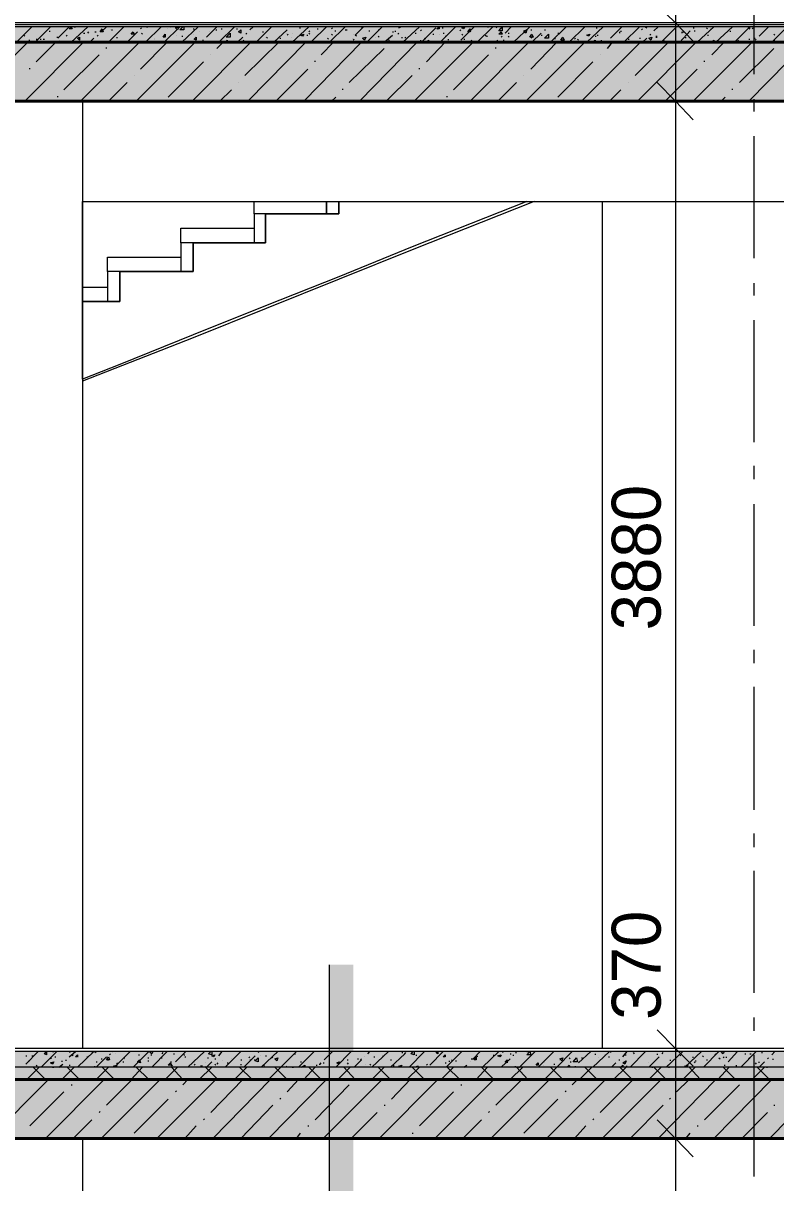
# Model space of a CAD drawing. Header units: millimetres. Extents: x -135211 to 49383, y -8033 to 228499.
# Drawn here: x -83141 to -80057, y 48103 to 52855 of the extents above; entities that cross this region are included whole.
import ezdxf

# ---------------------------------------------------------------- set-up
doc = ezdxf.new("R2010")
doc.units = ezdxf.units.MM
doc.layers.add('PDF _Геометрия', color=7, linetype='Continuous', true_color=0x1d1d1d)
doc.layers.add('PDF _Сплошная заливка', color=7, linetype='Continuous', true_color=0xffffff)
doc.layers.add('PDF _Текст', color=7, linetype='Continuous')

msp = doc.modelspace()

# ---------------------------------------------------------------- hatches: boundary and pattern name
at = {"layer": 'PDF _Сплошная заливка', "transparency": 33554559}
h = msp.add_hatch(color=256, dxfattribs=at)
h.paths.add_polyline_path([(-77398.8, 52535.5), (-77398.8, 52776.4), (-103546, 52776.4), (-103546, 52535.5)])
h.paths.add_polyline_path([(146.8, 52535.5), (146.8, 52776.4), (-22999.7, 52776.4), (-22999.7, 52535.5)])
h.paths.add_polyline_path([(-23351, 52535.5), (-23351, 52776.4), (-26352.2, 52776.4), (-26352.2, 52535.5)])
h.paths.add_polyline_path([(-26398.8, 52535.5), (-26398.8, 52776.4), (-44097.3, 52776.4), (-44097.3, 52535.5)])
h.paths.add_polyline_path([(-45350.3, 52535.5), (-45350.3, 52776.4), (-50899.8, 52776.4), (-50899.8, 52535.5)])
h = msp.add_hatch(color=256, dxfattribs=at)
h.paths.add_polyline_path([(-65546.2, 48285.5), (-65546.2, 48526.4), (-101294, 48526.4), (-101294, 48285.5)])
h.paths.add_polyline_path([(146.8, 48285.5), (146.8, 48526.4), (-22999.7, 48526.4), (-22999.7, 48285.5)])
h.paths.add_polyline_path([(-23351, 48285.5), (-23351, 48526.4), (-26352.2, 48526.4), (-26352.2, 48285.5)])
h.paths.add_polyline_path([(-26398.8, 48285.5), (-26398.8, 48526.4), (-44097.3, 48526.4), (-44097.3, 48285.5)])
h.paths.add_polyline_path([(-45350.3, 48285.5), (-45350.3, 48526.4), (-50899.8, 48526.4), (-50899.8, 48285.5)])
h.paths.add_polyline_path([(-50950.6, 48285.5), (-50950.6, 48526.4), (-65296.5, 48526.4), (-65296.5, 48285.5)])

# ---------------------------------------------------------------- linework, layer by layer
at = {"layer": 'PDF _Геометрия', "color": 7, "lineweight": 9}
for points in [[(-80467.8, 61056.7), (-80467.8, 52857.2), (-80467.8, 52535.5), (-80467.8, 48653.8), (-80467.8, 48285.5), (-80467.8, 45034.5)], [(-80467.8, 53318.6), (-80467.8, 52878.4), (-80467.8, 52696.4)], [(-80146.1, 52645.6), (-80146.1, 53145.1)], [(-77648.6, 52848.8), (-95546, 52848.8), (-103296.8, 52848.8)], [(-77648.6, 52840.3), (-95546, 52840.3), (-103296.8, 52840.3)], [(-82897.6, 52535.5), (-82897.6, 48653.8)], [(-80362, 52535.5), (-80467.8, 52535.5), (-80590.6, 52535.5)], [(-80146.1, 52493.2), (-80146.1, 52544)], [(-80146.1, 51892.1), (-80146.1, 52391.6)], [(-81047.7, 52124.9), (-81547.2, 51926), (-82444.7, 51566.1), (-82897.6, 51388.4), (-82897.6, 50719.5)], [(-81077.4, 52124.9), (-81246.7, 52057.2), (-81547.2, 51938.7), (-81847.8, 51815.9), (-82148.3, 51697.4), (-82444.7, 51578.8), (-82745.2, 51456.1), (-82897.6, 51396.8), (-82897.6, 51714.3), (-82745.2, 51714.3), (-82745.2, 51837.1), (-82444.7, 51837.1), (-82444.7, 51955.6), (-82148.3, 51955.6), (-82148.3, 52074.1), (-81847.8, 52074.1), (-81847.8, 52124.9), (-81847.8, 52074.1), (-82148.3, 52074.1), (-82148.3, 51955.6), (-82444.7, 51955.6), (-82444.7, 51837.1), (-82745.2, 51837.1), (-82745.2, 51714.3), (-82897.6, 51714.3), (-82897.6, 52124.9)], [(-81847.8, 52124.9), (-81847.8, 52074.1), (-81898.6, 52074.1), (-81898.6, 52124.9), (-81898.6, 52074.1), (-82194.9, 52074.1), (-82194.9, 52124.9)], [(-80768.4, 52124.9), (-80768.4, 48653.8)], [(-80146.1, 51739.7), (-80146.1, 51790.5)], [(-80146.1, 51138.6), (-80146.1, 51638.1)], [(-80146.1, 50986.2), (-80146.1, 51041.2)], [(-80146.1, 50385.1), (-80146.1, 50884.6)], [(-80146.1, 50232.7), (-80146.1, 50287.8)], [(-80146.1, 49631.6), (-80146.1, 50135.4)], [(-80146.1, 49479.2), (-80146.1, 49534.3)], [(-80146.1, 48882.4), (-80146.1, 49381.9)], [(-80467.8, 49115.2), (-80467.8, 48670.7), (-80467.8, 48471.8)], [(-66388.6, 34701.6), (-81885.9, 34701.6), (-81885.9, 36699.6), (-81885.9, 48996.7)], [(-80146.1, 48725.8), (-80146.1, 48780.8)], [(-77648.6, 48641.1), (-91397.6, 48641.1), (-98644.6, 48641.1), (-98695.4, 48641.1)], [(-80362, 48653.8), (-80467.8, 48653.8), (-80590.6, 48653.8)], [(-80146.1, 48128.9), (-80146.1, 48628.4)], [(-77648.6, 48577.6), (-91397.6, 48577.6), (-98644.6, 48577.6), (-98695.4, 48577.6), (-100994, 48577.6), (-101336.8, 48577.6)], [(-82897.6, 48285.5), (-82897.6, 45157.3), (-83397.1, 45157.3), (-83397.1, 48285.5), (-83397.1, 47874.9), (-87596.3, 47874.9), (-87596.3, 48285.5), (-87596.3, 45195.4), (-87596.3, 47874.9)], [(-82444.7, 48285.5), (-82698.6, 48285.5), (-82897.6, 48285.5)], [(-82698.6, 48285.5), (-82897.6, 48285.5)], [(-79968.3, 48285.5), (-80268.9, 48285.5), (-80666.8, 48285.5), (-80281.6, 48285.5), (-82897.6, 48285.5), (-82897.6, 48056.9), (-81996, 48056.9), (-81996, 47557.4), (-82897.6, 47557.4), (-82897.6, 45157.3), (-79968.3, 45157.3), (-79968.3, 48285.5), (-79718.6, 48285.5), (-78097.3, 48285.5), (-78097.3, 45157.3), (-79718.6, 45157.3), (-79968.3, 45157.3)], [(-81797, 48285.5), (-82046.7, 48285.5)], [(-80362, 48285.5), (-80467.8, 48285.5), (-80590.6, 48285.5)], [(-80167.3, 48285.5), (-80366.2, 48285.5)], [(-80167.3, 48285.5), (-80366.2, 48285.5)], [(-80167.3, 48285.5), (-80366.2, 48285.5)], [(-80167.3, 48285.5), (-80366.2, 48285.5)], [(-80167.3, 48285.5), (-80366.2, 48285.5)]]:
    msp.add_lwpolyline(points, dxfattribs=at)
at = {"layer": 'PDF _Геометрия', "color": 7, "lineweight": 40}
for points in [[(-77648.6, 53356.7), (-77648.6, 52776.8), (-103296.8, 52776.8), (-103296.8, 53454.1)], [(-98445.7, 52535.5), (-77648.6, 52535.5), (-77648.6, 48526.8), (-101294.5, 48526.8)], [(-101044.8, 48285.5), (-65546.2, 48285.5)]]:
    msp.add_lwpolyline(points, dxfattribs=at)
at = {"layer": 'PDF _Геометрия', "color": 7, "lineweight": 18}
for points in [[(-80395.9, 52781), (-80467.8, 52857.2), (-80544, 52929.2)], [(-80395.9, 52459.3), (-80467.8, 52535.5), (-80544, 52611.7)], [(-80395.9, 48581.8), (-80467.8, 48653.8), (-80544, 48730)], [(-80395.9, 48209.3), (-80467.8, 48285.5), (-80544, 48361.7)]]:
    msp.add_lwpolyline(points, dxfattribs=at)
at = {"layer": 'PDF _Геометрия', "color": 7, "lineweight": 9}
for points in [[(-95546, 52776.8), (-77648.6, 52776.8), (-77648.6, 52840.3), (-77648.6, 52848.8), (-77648.6, 52857.2), (-95546, 52857.2), (-95546, 52848.8), (-95546, 52840.3)], [(-82897.6, 52124.9), (-78097.3, 52124.9), (-78097.3, 52535.5), (-82897.6, 52535.5)], [(-82194.9, 52074.1), (-82194.9, 51955.6), (-82148.3, 51955.6), (-82148.3, 52074.1)], [(-82194.9, 52014.9), (-82194.9, 51955.6), (-82495.5, 51955.6), (-82495.5, 52014.9)], [(-82495.5, 51955.6), (-82495.5, 51837.1), (-82444.7, 51837.1), (-82444.7, 51955.6)], [(-82495.5, 51896.3), (-82495.5, 51837.1), (-82796, 51837.1), (-82796, 51896.3)], [(-82796, 51837.1), (-82796, 51714.3), (-82745.2, 51714.3), (-82745.2, 51837.1)], [(-82796, 51773.6), (-82796, 51714.3), (-82897.6, 51714.3), (-82897.6, 51773.6)], [(-91397.6, 48526.8), (-77648.6, 48526.8), (-77648.6, 48577.6), (-77648.6, 48641.1), (-77648.6, 48653.8), (-91397.6, 48653.8), (-91397.6, 48641.1), (-91397.6, 48577.6)], [(-82897.6, 48285.5), (-82698.6, 48285.5)], [(-82897.6, 48285.5), (-82698.6, 48285.5)], [(-80366.2, 48285.5), (-80167.3, 48285.5)], [(-80366.2, 48285.5), (-80167.3, 48285.5)]]:
    msp.add_lwpolyline(points, close=True, dxfattribs=at)
at = {"layer": 'PDF _Геометрия', "lineweight": 9}
for points in [[(-83168.5, 52776.8), (-83105, 52840.3)], [(-83092.3, 52776.8), (-83028.8, 52840.3)], [(-82999.2, 52793.7), (-82952.6, 52840.3)], [(-82944.2, 52776.8), (-82876.4, 52840.3)], [(-82931.5, 52840.3), (-82927.2, 52840.3)], [(-82821.4, 52819.1), (-82800.2, 52840.3)], [(-82791.8, 52776.8), (-82728.3, 52840.3)], [(-82690.2, 52840.3), (-82690.2, 52840.3)], [(-82639.4, 52776.8), (-82575.9, 52840.3)], [(-82635.1, 52840.3), (-82630.9, 52840.3)], [(-82563.2, 52776.8), (-82499.7, 52840.3)], [(-82482.8, 52840.3), (-82482.8, 52827.6), (-82499.7, 52827.6), (-82487, 52840.3)], [(-82491.2, 52776.8), (-82423.5, 52840.3)], [(-82389.6, 52798), (-82347.3, 52840.3)], [(-82338.8, 52776.8), (-82275.3, 52840.3)], [(-82220.3, 52840.3), (-82220.3, 52840.3)], [(-82211.8, 52827.6), (-82199.1, 52840.3)], [(-82186.4, 52776.8), (-82122.9, 52840.3)], [(-82101.8, 52840.3), (-82101.8, 52840.3)], [(-82046.7, 52840.3), (-82046.7, 52840.3)], [(-82038.3, 52776.8), (-81970.6, 52840.3)], [(-81957.9, 52781), (-81898.6, 52840.3)], [(-81885.9, 52776.8), (-81822.4, 52840.3)], [(-81775.8, 52802.2), (-81780.1, 52806.4), (-81746.2, 52840.3)], [(-81733.5, 52776.8), (-81670, 52840.3)], [(-81602.3, 52836.1), (-81593.8, 52840.3)], [(-81585.3, 52776.8), (-81517.6, 52840.3)], [(-81433, 52776.8), (-81369.5, 52840.3)], [(-81348.3, 52785.3), (-81293.3, 52840.3)], [(-81280.6, 52776.8), (-81217.1, 52840.3)], [(-81238.2, 52840.3), (-81234, 52840.3)], [(-81204.4, 52840.3), (-81200.1, 52836.1)], [(-81166.3, 52814.9), (-81140.9, 52840.3)], [(-81132.4, 52776.8), (-81064.7, 52840.3)], [(-80980, 52776.8), (-80916.5, 52840.3)], [(-80967.3, 52840.3), (-80967.3, 52840.3)], [(-80903.8, 52776.8), (-80840.3, 52840.3)], [(-80831.9, 52776.8), (-80764.1, 52840.3)], [(-80734.5, 52793.7), (-80687.9, 52840.3)], [(-80679.5, 52776.8), (-80616, 52840.3)], [(-80590.6, 52840.3), (-80586.3, 52836.1)], [(-80556.7, 52823.4), (-80539.8, 52840.3)], [(-80527.1, 52776.8), (-80463.6, 52840.3)], [(-80378.9, 52776.8), (-80311.2, 52840.3)], [(-80302.7, 52776.8), (-80235, 52840.3)], [(-80226.5, 52776.8), (-80163, 52840.3), (-80171.5, 52836.1), (-80163, 52831.8), (-80163, 52840.3)], [(-80124.9, 52802.2), (-80086.8, 52840.3)], [(-80074.1, 52776.8), (-80010.6, 52840.3)], [(-83138.9, 52806.4), (-83134.6, 52802.2)], [(-83033.1, 52823.4), (-83033.1, 52819.1)], [(-83003.4, 52798), (-82999.2, 52798)], [(-82965.3, 52802.2), (-82961.1, 52806.4)], [(-82893.4, 52814.9), (-82889.1, 52814.9)], [(-82876.4, 52814.9), (-82872.2, 52819.1)], [(-82868, 52776.8), (-82851, 52793.7)], [(-82846.8, 52819.1), (-82842.6, 52819.1)], [(-82838.3, 52802.2), (-82834.1, 52806.4)], [(-82783.3, 52827.6), (-82783.3, 52827.6)], [(-82779.1, 52827.6), (-82774.8, 52827.6)], [(-82757.9, 52798), (-82757.9, 52793.7)], [(-82715.6, 52776.8), (-82673.2, 52819.1)], [(-82660.5, 52831.8), (-82656.3, 52836.1)], [(-82656.3, 52814.9), (-82652.1, 52810.7)], [(-82601.3, 52793.7), (-82601.3, 52793.7)], [(-82550.5, 52831.8), (-82550.5, 52831.8)], [(-82537.8, 52836.1), (-82537.8, 52836.1)], [(-82512.4, 52806.4), (-82512.4, 52806.4)], [(-82491.2, 52802.2), (-82487, 52802.2)], [(-82444.7, 52831.8), (-82440.4, 52831.8)], [(-82444.7, 52810.7), (-82444.7, 52810.7)], [(-82419.3, 52819.1), (-82419.3, 52819.1)], [(-82376.9, 52819.1), (-82376.9, 52819.1)], [(-82351.5, 52827.6), (-82347.3, 52827.6)], [(-82330.4, 52831.8), (-82326.1, 52831.8)], [(-82266.9, 52831.8), (-82262.6, 52831.8)], [(-82262.6, 52776.8), (-82241.5, 52798)], [(-82254.2, 52823.4), (-82254.2, 52823.4)], [(-82228.8, 52810.7), (-82224.5, 52814.9)], [(-82161, 52819.1), (-82156.8, 52819.1)], [(-82148.3, 52798), (-82148.3, 52798)], [(-82144.1, 52798), (-82139.9, 52793.7)], [(-82101.8, 52776.8), (-82106, 52785.3), (-82114.5, 52776.8), (-82059.4, 52827.6)], [(-82089.1, 52793.7), (-82084.8, 52793.7)], [(-82063.7, 52814.9), (-82063.7, 52814.9)], [(-82059.4, 52806.4), (-82055.2, 52810.7)], [(-82042.5, 52798), (-82042.5, 52798)], [(-82038.3, 52814.9), (-82038.3, 52814.9)], [(-82008.7, 52836.1), (-82004.4, 52836.1)], [(-81979, 52806.4), (-81974.8, 52806.4)], [(-81970.6, 52819.1), (-81966.3, 52823.4)], [(-81970.6, 52814.9), (-81966.3, 52810.7)], [(-81936.7, 52831.8), (-81932.5, 52831.8)], [(-81911.3, 52831.8), (-81911.3, 52831.8)], [(-81894.4, 52793.7), (-81890.1, 52789.5)], [(-81877.4, 52831.8), (-81873.2, 52836.1)], [(-81877.4, 52810.7), (-81873.2, 52806.4)], [(-81864.7, 52823.4), (-81860.5, 52823.4)], [(-81822.4, 52827.6), (-81818.2, 52827.6), (-81813.9, 52827.6)], [(-81792.8, 52793.7), (-81792.8, 52793.7)], [(-81788.5, 52810.7), (-81788.5, 52810.7)], [(-81754.7, 52836.1), (-81750.4, 52836.1)], [(-81725, 52823.4), (-81720.8, 52823.4)], [(-81695.4, 52798), (-81695.4, 52798)], [(-81686.9, 52827.6), (-81682.7, 52827.6)], [(-81686.9, 52802.2), (-81682.7, 52798)], [(-81661.5, 52776.8), (-81627.7, 52806.4)], [(-81627.7, 52819.1), (-81623.4, 52819.1)], [(-81615, 52819.1), (-81615, 52823.4)], [(-81606.5, 52810.7), (-81602.3, 52814.9)], [(-81589.6, 52798), (-81589.6, 52793.7)], [(-81576.9, 52793.7), (-81572.6, 52798)], [(-81534.5, 52814.9), (-81530.3, 52814.9)], [(-81513.4, 52823.4), (-81509.1, 52827.6)], [(-81509.1, 52776.8), (-81449.9, 52836.1)], [(-81496.4, 52793.7), (-81492.2, 52789.5)], [(-81462.6, 52810.7), (-81458.4, 52810.7)], [(-81437.2, 52810.7), (-81437.2, 52810.7)], [(-81424.5, 52836.1), (-81420.3, 52836.1)], [(-81420.3, 52814.9), (-81416, 52814.9)], [(-81411.8, 52802.2), (-81407.6, 52802.2)], [(-81352.5, 52823.4), (-81348.3, 52827.6)], [(-81344.1, 52810.7), (-81339.8, 52806.4)], [(-81306, 52819.1), (-81306, 52819.1)], [(-81246.7, 52806.4), (-81246.7, 52802.2)], [(-81242.5, 52802.2), (-81238.2, 52802.2)], [(-81183.2, 52798), (-81179, 52802.2)], [(-81153.6, 52814.9), (-81149.3, 52814.9)], [(-81153.6, 52802.2), (-81149.3, 52798)], [(-81060.4, 52827.6), (-81056.2, 52827.6)], [(-81060.4, 52798), (-81060.4, 52798)], [(-81060.4, 52798), (-81056.2, 52793.7)], [(-81056.2, 52776.8), (-81018.1, 52814.9)], [(-81018.1, 52806.4), (-81013.9, 52806.4)], [(-81005.4, 52827.6), (-81001.2, 52827.6)], [(-80963.1, 52793.7), (-80963.1, 52789.5)], [(-80950.4, 52814.9), (-80946.2, 52814.9)], [(-80882.7, 52789.5), (-80878.4, 52793.7)], [(-80836.1, 52827.6), (-80836.1, 52827.6)], [(-80798, 52802.2), (-80793.8, 52802.2)], [(-80793.8, 52836.1), (-80789.5, 52836.1)], [(-80789.5, 52806.4), (-80785.3, 52806.4)], [(-80696.4, 52814.9), (-80696.4, 52819.1)], [(-80692.2, 52823.4), (-80692.2, 52819.1)], [(-80616, 52793.7), (-80611.7, 52793.7)], [(-80607.5, 52827.6), (-80603.3, 52831.8)], [(-80603.3, 52776.8), (-80586.3, 52793.7)], [(-80573.6, 52806.4), (-80569.4, 52810.7)], [(-80548.2, 52802.2), (-80544, 52802.2)], [(-80548.2, 52798), (-80544, 52798)], [(-80450.9, 52776.8), (-80408.6, 52823.4)], [(-80442.4, 52819.1), (-80442.4, 52814.9)], [(-80438.2, 52819.1), (-80433.9, 52819.1)], [(-80425.5, 52793.7), (-80425.5, 52798)], [(-80395.9, 52836.1), (-80391.6, 52836.1)], [(-80391.6, 52823.4), (-80387.4, 52823.4)], [(-80340.8, 52836.1), (-80336.6, 52831.8)], [(-80336.6, 52806.4), (-80332.4, 52806.4)], [(-80323.9, 52831.8), (-80319.7, 52831.8)], [(-80243.5, 52819.1), (-80243.5, 52823.4)], [(-80154.6, 52831.8), (-80150.3, 52836.1)], [(-80146.1, 52793.7), (-80141.9, 52793.7)], [(-80065.7, 52810.7), (-80061.4, 52806.4)], [(-83363.2, 52535.5), (-83121.9, 52776.8)], [(-83134.6, 52535.5), (-82893.4, 52776.8)], [(-83117.7, 52785.3), (-83113.5, 52785.3)], [(-83088.1, 52789.5), (-83083.9, 52789.5)], [(-83088.1, 52696.4), (-83007.7, 52776.8)], [(-83071.2, 52789.5), (-83066.9, 52789.5)], [(-83058.5, 52789.5), (-83054.2, 52789.5)], [(-83016.1, 52776.8), (-83011.9, 52781)], [(-82990.7, 52785.3), (-82990.7, 52785.3)], [(-82906.1, 52535.5), (-82664.8, 52776.8), (-82652.1, 52781), (-82656.3, 52776.8)], [(-82897.6, 52781), (-82893.4, 52781)], [(-82863.7, 52776.8), (-82859.5, 52776.8)], [(-82804.5, 52776.8), (-82800.2, 52776.8)], [(-82800.2, 52751.4), (-82800.2, 52755.6)], [(-82694.4, 52781), (-82690.2, 52781)], [(-82677.5, 52535.5), (-82436.2, 52776.8)], [(-82669, 52781), (-82664.8, 52781)], [(-82664.8, 52776.8), (-82660.5, 52776.8)], [(-82660.5, 52666.7), (-82550.5, 52776.8)], [(-82601.3, 52789.5), (-82601.3, 52789.5)], [(-82448.9, 52535.5), (-82207.6, 52776.8)], [(-82406.6, 52785.3), (-82402.3, 52785.3)], [(-82347.3, 52751.4), (-82321.9, 52776.8)], [(-82245.7, 52781), (-82245.7, 52776.8)], [(-82241.5, 52781), (-82237.2, 52785.3)], [(-82233, 52641.3), (-82093.3, 52776.8)], [(-82220.3, 52535.5), (-81983.3, 52776.8)], [(-82203.4, 52776.8), (-82199.1, 52776.8)], [(-82178, 52776.8), (-82178, 52776.8)], [(-82178, 52776.8), (-82178, 52776.8)], [(-81996, 52776.8), (-81996, 52776.8)], [(-81991.7, 52535.5), (-81754.7, 52776.8)], [(-81919.8, 52726), (-81869, 52776.8)], [(-81877.4, 52776.8), (-81877.4, 52776.8)], [(-81809.7, 52776.8), (-81805.5, 52781)], [(-81805.5, 52611.7), (-81661.5, 52751.4)], [(-81788.5, 52785.3), (-81784.3, 52789.5)], [(-81763.1, 52535.5), (-81526.1, 52776.8)], [(-81686.9, 52781), (-81682.7, 52781)], [(-81644.6, 52785.3), (-81640.4, 52785.3)], [(-81538.8, 52535.5), (-81297.5, 52776.8)], [(-81513.4, 52785.3), (-81513.4, 52781)], [(-81488, 52776.8), (-81492.2, 52776.8), (-81479.5, 52785.3), (-81483.7, 52776.8)], [(-81488, 52696.4), (-81411.8, 52776.8)], [(-81424.5, 52776.8), (-81424.5, 52776.8)], [(-81399.1, 52789.5), (-81399.1, 52785.3)], [(-81335.6, 52789.5), (-81331.4, 52789.5)], [(-81310.2, 52535.5), (-81068.9, 52776.8)], [(-81306, 52785.3), (-81301.7, 52781)], [(-81242.5, 52776.8), (-81238.2, 52776.8)], [(-81212.8, 52781), (-81208.6, 52781)], [(-81208.6, 52776.8), (-81195.9, 52785.3)], [(-81204.4, 52751.4), (-81204.4, 52755.6)], [(-81174.7, 52785.3), (-81170.5, 52785.3)], [(-81115.5, 52776.8), (-81115.5, 52776.8)], [(-81081.6, 52535.5), (-80840.3, 52776.8)], [(-81060.4, 52666.7), (-80954.6, 52776.8)], [(-80971.5, 52781), (-80967.3, 52781)], [(-80899.6, 52785.3), (-80899.6, 52785.3)], [(-80870, 52789.5), (-80865.7, 52785.3)], [(-80853, 52535.5), (-80611.7, 52776.8)], [(-80806.5, 52776.8), (-80798, 52781), (-80798, 52776.8)], [(-80772.6, 52785.3), (-80772.6, 52781)], [(-80751.4, 52781), (-80747.2, 52781)], [(-80747.2, 52751.4), (-80726, 52776.8)], [(-80679.5, 52781), (-80675.2, 52776.8)], [(-80662.5, 52789.5), (-80658.3, 52789.5)], [(-80649.8, 52781), (-80649.8, 52781)], [(-80632.9, 52641.3), (-80497.4, 52776.8)], [(-80624.4, 52535.5), (-80383.2, 52776.8)], [(-80582.1, 52776.8), (-80582.1, 52776.8)], [(-80518.6, 52781), (-80514.4, 52785.3)], [(-80395.9, 52535.5), (-80154.6, 52776.8)], [(-80315.4, 52776.8), (-80323.9, 52776.8), (-80311.2, 52785.3), (-80311.2, 52776.8)], [(-80319.7, 52726), (-80268.9, 52776.8)], [(-80260.4, 52776.8), (-80256.2, 52776.8)], [(-80213.8, 52781), (-80209.6, 52785.3)], [(-80205.4, 52611.7), (-80065.7, 52751.4)], [(-80167.3, 52789.5), (-80163, 52789.5)], [(-80167.3, 52535.5), (-79930.2, 52776.8)], [(-80141.9, 52785.3), (-80137.6, 52789.5)], [(-80065.7, 52785.3), (-80061.4, 52785.3)], [(-82973.8, 52582.1), (-82829.9, 52726)], [(-82546.3, 52552.5), (-82402.3, 52696.4)], [(-82372.7, 52726), (-82372.7, 52726)], [(-81945.2, 52696.4), (-81945.2, 52700.6)], [(-81377.9, 52582.1), (-81234, 52726)], [(-80950.4, 52552.5), (-80806.5, 52696.4)], [(-80776.8, 52726), (-80776.8, 52726)], [(-80349.3, 52696.4), (-80349.3, 52700.6)], [(-83113.5, 52666.7), (-83113.5, 52671)], [(-82106, 52535.5), (-81974.8, 52666.7)], [(-81517.6, 52666.7), (-81517.6, 52671)], [(-80510.1, 52535.5), (-80378.9, 52666.7)], [(-82791.8, 52535.5), (-82715.6, 52611.7)], [(-82685.9, 52641.3), (-82685.9, 52641.3)], [(-82258.4, 52611.7), (-82258.4, 52611.7)], [(-81653.1, 52535.5), (-81547.2, 52641.3)], [(-81195.9, 52535.5), (-81119.7, 52611.7)], [(-81090.1, 52641.3), (-81090.1, 52641.3)], [(-80662.5, 52611.7), (-80662.5, 52611.7)], [(-82999.2, 52552.5), (-82999.2, 52556.7)], [(-82334.6, 52535.5), (-82288, 52582.1)], [(-81830.9, 52582.1), (-81830.9, 52586.3)], [(-81403.3, 52552.5), (-81403.3, 52556.7)], [(-80738.7, 52535.5), (-80692.2, 52582.1)], [(-80235, 52582.1), (-80235, 52586.3)], [(-81877.4, 52535.5), (-81860.5, 52552.5)], [(-80281.6, 52535.5), (-80264.6, 52552.5)], [(-83130.4, 48590.3), (-83079.6, 48641.1)], [(-83130.4, 48624.2), (-83126.2, 48624.2)], [(-83105, 48624.2), (-83100.8, 48624.2)], [(-83066.9, 48577.6), (-83003.4, 48641.1)], [(-83028.8, 48611.5), (-83024.6, 48615.7)], [(-83020.4, 48641.1), (-83016.1, 48641.1)], [(-83011.9, 48619.9), (-83007.7, 48619.9)], [(-82952.6, 48619.9), (-82927.2, 48641.1)], [(-82952.6, 48641.1), (-82948.4, 48636.9)], [(-82939.9, 48624.2), (-82935.7, 48628.4)], [(-82918.8, 48577.6), (-82851, 48641.1)], [(-82914.5, 48615.7), (-82914.5, 48615.7)], [(-82880.7, 48619.9), (-82876.4, 48619.9)], [(-82859.5, 48636.9), (-82855.3, 48636.9)], [(-82846.8, 48636.9), (-82842.6, 48641.1)], [(-82842.6, 48577.6), (-82800.2, 48619.9)], [(-82821.4, 48611.5), (-82817.2, 48611.5)], [(-82787.5, 48628.4), (-82783.3, 48632.6)], [(-82774.8, 48636.9), (-82774.8, 48636.9)], [(-82766.4, 48577.6), (-82702.9, 48641.1)], [(-82762.1, 48632.6), (-82762.1, 48632.6)], [(-82728.3, 48615.7), (-82724, 48615.7)], [(-82690.2, 48577.6), (-82626.7, 48641.1)], [(-82669, 48628.4), (-82664.8, 48628.4)], [(-82630.9, 48615.7), (-82626.7, 48615.7)], [(-82609.7, 48641.1), (-82614, 48632.6), (-82622.4, 48636.9), (-82618.2, 48641.1)], [(-82618.2, 48628.4), (-82614, 48628.4)], [(-82614, 48577.6), (-82550.5, 48641.1)], [(-82575.9, 48615.7), (-82571.6, 48615.7)], [(-82571.6, 48632.6), (-82567.4, 48636.9)], [(-82571.6, 48624.2), (-82571.6, 48624.2)], [(-82525.1, 48632.6), (-82520.9, 48632.6)], [(-82516.6, 48598.8), (-82474.3, 48641.1)], [(-82482.8, 48628.4), (-82478.5, 48628.4)], [(-82478.5, 48619.9), (-82474.3, 48619.9)], [(-82465.8, 48577.6), (-82398.1, 48641.1)], [(-82393.9, 48641.1), (-82393.9, 48641.1)], [(-82385.4, 48615.7), (-82381.2, 48615.7)], [(-82368.5, 48641.1), (-82368.5, 48628.4), (-82381.2, 48632.6), (-82372.7, 48641.1)], [(-82355.8, 48611.5), (-82351.5, 48611.5)], [(-82338.8, 48624.2), (-82326.1, 48641.1)], [(-82313.4, 48577.6), (-82249.9, 48641.1)], [(-82288, 48611.5), (-82288, 48611.5)], [(-82237.2, 48577.6), (-82190.7, 48624.2)], [(-82216.1, 48615.7), (-82211.8, 48619.9)], [(-82178, 48636.9), (-82173.7, 48641.1)], [(-82169.5, 48624.2), (-82169.5, 48624.2)], [(-82165.3, 48577.6), (-82097.5, 48641.1)], [(-82148.3, 48624.2), (-82144.1, 48624.2)], [(-82135.6, 48526.8), (-82084.8, 48577.6), (-82021.3, 48641.1)], [(-82122.9, 48615.7), (-82118.7, 48619.9)], [(-82101.8, 48632.6), (-82101.8, 48632.6)], [(-82029.8, 48632.6), (-82025.6, 48632.6)], [(-82012.9, 48577.6), (-81949.4, 48641.1)], [(-81907.1, 48607.2), (-81873.2, 48641.1)], [(-81860.5, 48577.6), (-81797, 48641.1)], [(-81771.6, 48611.5), (-81767.4, 48611.5)], [(-81758.9, 48607.2), (-81754.7, 48611.5)], [(-81742, 48619.9), (-81742, 48619.9)], [(-81729.3, 48632.6), (-81720.8, 48641.1)], [(-81712.3, 48577.6), (-81644.6, 48641.1)], [(-81703.9, 48619.9), (-81699.6, 48619.9)], [(-81665.8, 48619.9), (-81665.8, 48624.2)], [(-81636.1, 48577.6), (-81576.9, 48632.6), (-81572.6, 48636.9)], [(-81589.6, 48636.9), (-81585.3, 48636.9)], [(-81559.9, 48577.6), (-81496.4, 48641.1)], [(-81538.8, 48641.1), (-81538.8, 48628.4), (-81551.5, 48632.6), (-81543, 48641.1)], [(-81530.3, 48628.4), (-81530.3, 48624.2)], [(-81475.3, 48586.1), (-81420.3, 48641.1)], [(-81441.4, 48641.1), (-81441.4, 48632.6), (-81449.9, 48641.1), (-81445.7, 48641.1)], [(-81407.6, 48577.6), (-81344.1, 48641.1)], [(-81306, 48611.5), (-81301.7, 48611.5), (-81297.5, 48611.5), (-81267.9, 48641.1)], [(-81280.6, 48624.2), (-81280.6, 48619.9)], [(-81259.4, 48577.6), (-81191.7, 48641.1)], [(-81212.8, 48624.2), (-81212.8, 48628.4)], [(-81187.4, 48624.2), (-81183.2, 48624.2)], [(-81183.2, 48577.6), (-81145.1, 48611.5)], [(-81179, 48641.1), (-81174.7, 48636.9)], [(-81145.1, 48632.6), (-81140.9, 48632.6)], [(-81132.4, 48624.2), (-81132.4, 48628.4)], [(-81123.9, 48636.9), (-81119.7, 48636.9)], [(-81119.7, 48641.1), (-81119.7, 48641.1)], [(-81111.2, 48577.6), (-81107, 48577.6), (-81043.5, 48641.1)], [(-81077.4, 48641.1), (-81073.1, 48641.1)], [(-81030.8, 48577.6), (-80967.3, 48641.1)], [(-81005.4, 48526.8), (-80954.6, 48577.6), (-80891.1, 48641.1)], [(-80903.8, 48615.7), (-80899.6, 48611.5)], [(-80865.7, 48594.5), (-80814.9, 48641.1)], [(-80853, 48615.7), (-80848.8, 48615.7)], [(-80806.5, 48577.6), (-80738.7, 48641.1)], [(-80798, 48632.6), (-80798, 48628.4)], [(-80785.3, 48615.7), (-80785.3, 48615.7)], [(-80759.9, 48628.4), (-80759.9, 48628.4)], [(-80743, 48619.9), (-80738.7, 48619.9)], [(-80734.5, 48641.1), (-80734.5, 48636.9)], [(-80683.7, 48619.9), (-80666.8, 48641.1), (-80671, 48641.1)], [(-80675.2, 48628.4), (-80671, 48628.4)], [(-80654.1, 48577.6), (-80590.6, 48641.1)], [(-80641.4, 48636.9), (-80637.1, 48632.6)], [(-80577.9, 48577.6), (-80535.5, 48619.9)], [(-80544, 48632.6), (-80544, 48628.4)], [(-80522.8, 48632.6), (-80518.6, 48636.9)], [(-80505.9, 48577.6), (-80438.2, 48641.1)], [(-80450.9, 48628.4), (-80446.6, 48624.2)], [(-80429.7, 48577.6), (-80362, 48641.1)], [(-80395.9, 48615.7), (-80395.9, 48619.9)], [(-80357.8, 48624.2), (-80353.5, 48619.9)], [(-80353.5, 48577.6), (-80290, 48641.1)], [(-80307, 48628.4), (-80302.7, 48632.6)], [(-80290, 48615.7), (-80285.8, 48611.5)], [(-80268.9, 48641.1), (-80273.1, 48632.6), (-80281.6, 48641.1), (-80277.3, 48641.1)], [(-80273.1, 48615.7), (-80268.9, 48619.9)], [(-80260.4, 48619.9), (-80260.4, 48615.7)], [(-80251.9, 48598.8), (-80213.8, 48641.1)], [(-80201.1, 48577.6), (-80137.6, 48641.1)], [(-80184.2, 48632.6), (-80180, 48632.6)], [(-80167.3, 48615.7), (-80163, 48611.5)], [(-80163, 48632.6), (-80158.8, 48632.6)], [(-80116.5, 48636.9), (-80112.2, 48636.9)], [(-80091.1, 48611.5), (-80086.8, 48615.7)], [(-80074.1, 48628.4), (-80061.4, 48641.1)], [(-80069.9, 48611.5), (-80069.9, 48607.2)], [(-83126.2, 48526.8), (-83075.4, 48577.6)], [(-83117.7, 48598.8), (-83117.7, 48603)], [(-83050, 48526.8), (-83100.8, 48577.6)], [(-83088.1, 48586.1), (-83083.9, 48581.8)], [(-83020.4, 48577.6), (-83016.1, 48577.6)], [(-82995, 48577.6), (-82978, 48590.3)], [(-82982.3, 48603), (-82982.3, 48598.8)], [(-82982.3, 48526.8), (-82931.5, 48577.6)], [(-82965.3, 48603), (-82965.3, 48607.2)], [(-82910.3, 48526.8), (-82961.1, 48577.6)], [(-82952.6, 48586.1), (-82948.4, 48586.1)], [(-82846.8, 48577.6), (-82846.8, 48581.8)], [(-82842.6, 48598.8), (-82838.3, 48598.8)], [(-82842.6, 48526.8), (-82791.8, 48577.6)], [(-82838.3, 48581.8), (-82834.1, 48577.6)], [(-82766.4, 48526.8), (-82817.2, 48577.6)], [(-82796, 48607.2), (-82791.8, 48607.2)], [(-82757.9, 48590.3), (-82753.7, 48594.5)], [(-82732.5, 48598.8), (-82728.3, 48598.8)], [(-82724, 48607.2), (-82724, 48607.2)], [(-82698.6, 48526.8), (-82652.1, 48577.6)], [(-82626.7, 48526.8), (-82677.5, 48577.6)], [(-82664.8, 48603), (-82664.8, 48603)], [(-82630.9, 48603), (-82626.7, 48603)], [(-82558.9, 48526.8), (-82508.2, 48577.6)], [(-82537.8, 48598.8), (-82533.6, 48598.8)], [(-82533.6, 48581.8), (-82529.3, 48586.1)], [(-82487, 48526.8), (-82533.6, 48577.6)], [(-82440.4, 48594.5), (-82440.4, 48594.5)], [(-82440.4, 48586.1), (-82436.2, 48590.3)], [(-82419.3, 48526.8), (-82368.5, 48577.6)], [(-82415, 48577.6), (-82410.8, 48586.1), (-82406.6, 48577.6)], [(-82393.9, 48594.5), (-82393.9, 48594.5)], [(-82393.9, 48581.8), (-82393.9, 48581.8)], [(-82343.1, 48526.8), (-82393.9, 48577.6)], [(-82389.6, 48577.6), (-82368.5, 48598.8)], [(-82355.8, 48590.3), (-82351.5, 48586.1)], [(-82347.3, 48594.5), (-82343.1, 48590.3)], [(-82326.1, 48603), (-82326.1, 48603)], [(-82305, 48594.5), (-82300.7, 48594.5)], [(-82275.3, 48526.8), (-82224.5, 48577.6)], [(-82203.4, 48526.8), (-82254.2, 48577.6)], [(-82249.9, 48607.2), (-82245.7, 48607.2)], [(-82249.9, 48590.3), (-82249.9, 48586.1)], [(-82211.8, 48607.2), (-82207.6, 48607.2)], [(-82194.9, 48607.2), (-82190.7, 48607.2)], [(-82156.8, 48586.1), (-82152.6, 48581.8)], [(-82059.4, 48526.8), (-82110.2, 48577.6)], [(-82097.5, 48603), (-82097.5, 48603)], [(-82063.7, 48581.8), (-82059.4, 48577.6)], [(-82038.3, 48577.6), (-82034, 48577.6)], [(-82004.4, 48598.8), (-82000.2, 48598.8)], [(-82000.2, 48577.6), (-81987.5, 48586.1), (-81987.5, 48577.6)], [(-81991.7, 48581.8), (-81991.7, 48581.8)], [(-81991.7, 48526.8), (-81945.2, 48577.6)], [(-81919.8, 48526.8), (-81970.6, 48577.6)], [(-81966.3, 48577.6), (-81966.3, 48577.6)], [(-81940.9, 48586.1), (-81936.7, 48586.1)], [(-81936.7, 48577.6), (-81936.7, 48577.6)], [(-81928.2, 48590.3), (-81924, 48590.3), (-81919.8, 48594.5)], [(-81911.3, 48594.5), (-81907.1, 48594.5)], [(-81852, 48594.5), (-81847.8, 48598.8)], [(-81852, 48526.8), (-81801.2, 48577.6)], [(-81780.1, 48526.8), (-81826.6, 48577.6)], [(-81813.9, 48607.2), (-81809.7, 48607.2)], [(-81813.9, 48594.5), (-81809.7, 48590.3)], [(-81784.3, 48577.6), (-81754.7, 48607.2)], [(-81737.7, 48590.3), (-81737.7, 48590.3)], [(-81720.8, 48590.3), (-81716.6, 48586.1)], [(-81712.3, 48526.8), (-81661.5, 48577.6)], [(-81636.1, 48526.8), (-81686.9, 48577.6)], [(-81636.1, 48607.2), (-81631.9, 48607.2)], [(-81623.4, 48586.1), (-81623.4, 48581.8)], [(-81576.9, 48577.6), (-81576.9, 48577.6)], [(-81568.4, 48526.8), (-81517.6, 48577.6)], [(-81496.4, 48526.8), (-81547.2, 48577.6)], [(-81530.3, 48581.8), (-81526.1, 48577.6)], [(-81526.1, 48581.8), (-81521.8, 48581.8)], [(-81488, 48586.1), (-81483.7, 48590.3)], [(-81488, 48586.1), (-81488, 48586.1)], [(-81454.1, 48285.5), (-81212.8, 48526.8), (-81263.6, 48577.6)], [(-81433, 48577.6), (-81433, 48577.6)], [(-81428.7, 48526.8), (-81377.9, 48577.6)], [(-81411.8, 48594.5), (-81407.6, 48594.5)], [(-81352.5, 48526.8), (-81403.3, 48577.6)], [(-81394.9, 48598.8), (-81394.9, 48603)], [(-81386.4, 48607.2), (-81382.2, 48603)], [(-81369.5, 48603), (-81365.2, 48603)], [(-81335.6, 48577.6), (-81322.9, 48586.1)], [(-81310.2, 48598.8), (-81310.2, 48598.8)], [(-81284.8, 48526.8), (-81238.2, 48577.6)], [(-81145.1, 48526.8), (-81094.3, 48577.6)], [(-81123.9, 48577.6), (-81123.9, 48581.8)], [(-81073.1, 48526.8), (-81119.7, 48577.6)], [(-81035, 48590.3), (-81030.8, 48590.3)], [(-81009.6, 48586.1), (-81009.6, 48586.1)], [(-81005.4, 48594.5), (-81005.4, 48594.5)], [(-80929.2, 48526.8), (-80980, 48577.6)], [(-80967.3, 48590.3), (-80963.1, 48590.3)], [(-80941.9, 48603), (-80941.9, 48603)], [(-80912.3, 48577.6), (-80903.8, 48586.1), (-80899.6, 48577.6)], [(-80899.6, 48598.8), (-80895.4, 48598.8)], [(-80878.4, 48577.6), (-80878.4, 48581.8)], [(-80861.5, 48526.8), (-80810.7, 48577.6)], [(-80789.5, 48526.8), (-80840.3, 48577.6)], [(-80730.3, 48577.6), (-80713.3, 48594.5)], [(-80721.8, 48526.8), (-80671, 48577.6)], [(-80700.6, 48607.2), (-80696.4, 48607.2)], [(-80645.6, 48526.8), (-80696.4, 48577.6)], [(-80692.2, 48577.6), (-80683.7, 48586.1), (-80683.7, 48577.6)], [(-80671, 48581.8), (-80666.8, 48581.8)], [(-80577.9, 48594.5), (-80577.9, 48594.5)], [(-80577.9, 48526.8), (-80527.1, 48577.6)], [(-80565.2, 48577.6), (-80560.9, 48577.6)], [(-80505.9, 48526.8), (-80556.7, 48577.6)], [(-80497.4, 48586.1), (-80493.2, 48590.3)], [(-80497.4, 48577.6), (-80493.2, 48577.6)], [(-80489, 48603), (-80489, 48607.2)], [(-80438.2, 48526.8), (-80387.4, 48577.6)], [(-80366.2, 48526.8), (-80412.8, 48577.6)], [(-80391.6, 48598.8), (-80387.4, 48594.5)], [(-80387.4, 48603), (-80383.2, 48603)], [(-80340.8, 48607.2), (-80336.6, 48607.2)], [(-80294.3, 48526.8), (-80247.7, 48577.6)], [(-80222.3, 48526.8), (-80273.1, 48577.6)], [(-80268.9, 48586.1), (-80264.6, 48586.1)], [(-80243.5, 48577.6), (-80243.5, 48577.6)], [(-80218.1, 48581.8), (-80218.1, 48586.1)], [(-80154.6, 48526.8), (-80103.8, 48577.6)], [(-80141.9, 48594.5), (-80137.6, 48590.3)], [(-80082.6, 48526.8), (-80133.4, 48577.6)], [(-80124.9, 48577.6), (-80103.8, 48598.8)], [(-80124.9, 48594.5), (-80124.9, 48598.8)], [(-80095.3, 48577.6), (-80091.1, 48577.6)], [(-83278.6, 48285.5), (-83037.3, 48526.8)], [(-83050, 48285.5), (-82808.7, 48526.8)], [(-82821.4, 48285.5), (-82580.1, 48526.8)], [(-82800.2, 48421), (-82694.4, 48526.8)], [(-82592.8, 48285.5), (-82351.5, 48526.8)], [(-82487, 48505.6), (-82465.8, 48526.8)], [(-82372.7, 48391.3), (-82241.5, 48526.8)], [(-82364.2, 48285.5), (-82127.2, 48526.8)], [(-82135.6, 48285.5), (-81898.6, 48526.8)], [(-82059.4, 48476), (-82012.9, 48526.8)], [(-81911.3, 48285.5), (-81670, 48526.8)], [(-81682.7, 48285.5), (-81441.4, 48526.8)], [(-81631.9, 48446.4), (-81555.7, 48526.8)], [(-81225.5, 48285.5), (-80984.2, 48526.8)], [(-81204.4, 48421), (-81098.5, 48526.8)], [(-80996.9, 48285.5), (-80755.7, 48526.8)], [(-80891.1, 48505.6), (-80870, 48526.8)], [(-80776.8, 48391.3), (-80641.4, 48526.8)], [(-80768.4, 48285.5), (-80527.1, 48526.8)], [(-80539.8, 48285.5), (-80302.7, 48526.8)], [(-80463.6, 48476), (-80412.8, 48526.8)], [(-80311.2, 48285.5), (-80074.1, 48526.8)], [(-80082.6, 48285.5), (-79845.6, 48526.8)], [(-83113.5, 48336.3), (-82973.8, 48476)], [(-82944.2, 48505.6), (-82939.9, 48505.6)], [(-82516.6, 48476), (-82512.4, 48480.2)], [(-81945.2, 48361.7), (-81805.5, 48505.6)], [(-81517.6, 48336.3), (-81377.9, 48476)], [(-81348.3, 48505.6), (-81344.1, 48505.6)], [(-80920.8, 48476), (-80916.5, 48480.2)], [(-80349.3, 48361.7), (-80205.4, 48505.6)], [(-82685.9, 48306.7), (-82546.3, 48446.4)], [(-82249.9, 48285.5), (-82118.7, 48421)], [(-82089.1, 48446.4), (-82084.8, 48450.6)], [(-81661.5, 48421), (-81657.3, 48421)], [(-81090.1, 48306.7), (-80950.4, 48446.4)], [(-80654.1, 48285.5), (-80518.6, 48421)], [(-80493.2, 48446.4), (-80489, 48450.6)], [(-80065.7, 48421), (-80061.4, 48421)], [(-82829.9, 48391.3), (-82825.6, 48395.6)], [(-81797, 48285.5), (-81691.2, 48391.3)], [(-81234, 48391.3), (-81229.8, 48395.6)], [(-80196.9, 48285.5), (-80091.1, 48391.3)], [(-82935.7, 48285.5), (-82859.5, 48361.7)], [(-82478.5, 48285.5), (-82432, 48336.3)], [(-82402.3, 48361.7), (-82398.1, 48365.9)], [(-81974.8, 48336.3), (-81970.6, 48336.3)], [(-81339.8, 48285.5), (-81263.6, 48361.7)], [(-80882.7, 48285.5), (-80836.1, 48336.3)], [(-80806.5, 48361.7), (-80802.2, 48365.9)], [(-80378.9, 48336.3), (-80374.7, 48336.3)], [(-82021.3, 48285.5), (-82004.4, 48306.7)], [(-81547.2, 48306.7), (-81543, 48306.7)], [(-80425.5, 48285.5), (-80408.6, 48306.7)]]:
    msp.add_lwpolyline(points, dxfattribs=at)
for points in [[(-82944.2, 52840.3), (-82939.9, 52831.8), (-82952.6, 52831.8)], [(-82503.9, 52840.3), (-82508.2, 52827.6), (-82516.6, 52836.1)], [(-81437.2, 52840.3), (-81437.2, 52831.8), (-81445.7, 52831.8)], [(-81331.4, 52840.3), (-81335.6, 52831.8), (-81344.1, 52836.1)], [(-81179, 52823.4), (-81191.7, 52823.4), (-81179, 52840.3)], [(-82910.3, 52798), (-82910.3, 52785.3), (-82918.8, 52793.7)], [(-82817.2, 52831.8), (-82812.9, 52819.1), (-82825.6, 52819.1)], [(-82690.2, 52819.1), (-82685.9, 52810.7), (-82698.6, 52810.7)], [(-82558.9, 52810.7), (-82558.9, 52798), (-82567.4, 52798)], [(-82432, 52798), (-82432, 52785.3), (-82440.4, 52789.5)], [(-82292.3, 52798), (-82309.2, 52798), (-82292.3, 52814.9)], [(-82249.9, 52827.6), (-82249.9, 52814.9), (-82258.4, 52819.1)], [(-81991.7, 52810.7), (-81996, 52802.2), (-82004.4, 52806.4)], [(-81737.7, 52798), (-81742, 52785.3), (-81750.4, 52793.7)], [(-81310.2, 52831.8), (-81310.2, 52819.1), (-81318.7, 52819.1)], [(-81183.2, 52819.1), (-81179, 52810.7), (-81191.7, 52810.7)], [(-81077.4, 52827.6), (-81081.6, 52814.9), (-81090.1, 52823.4)], [(-81056.2, 52810.7), (-81052, 52798), (-81064.7, 52798)], [(-80988.5, 52793.7), (-81005.4, 52793.7), (-80988.5, 52810.7)], [(-80929.2, 52798), (-80925, 52785.3), (-80937.7, 52785.3)], [(-80819.2, 52810.7), (-80823.4, 52802.2), (-80831.9, 52806.4)], [(-80565.2, 52798), (-80569.4, 52785.3), (-80577.9, 52793.7)], [(-82305, 52785.3), (-82305, 52776.8), (-82313.4, 52776.8)], [(-80798, 52785.3), (-80798, 52776.8), (-80810.7, 52776.8)], [(-83045.8, 48641.1), (-83045.8, 48628.4), (-83054.2, 48632.6)], [(-82918.8, 48628.4), (-82918.8, 48619.9), (-82927.2, 48619.9)], [(-82791.8, 48619.9), (-82787.5, 48607.2), (-82800.2, 48607.2)], [(-82355.8, 48628.4), (-82360, 48619.9), (-82368.5, 48624.2)], [(-82178, 48598.8), (-82190.7, 48603), (-82178, 48615.7)], [(-82097.5, 48615.7), (-82101.8, 48603), (-82110.2, 48611.5)], [(-81411.8, 48628.4), (-81411.8, 48619.9), (-81420.3, 48619.9)], [(-81284.8, 48619.9), (-81284.8, 48607.2), (-81293.3, 48607.2)], [(-81183.2, 48628.4), (-81187.4, 48619.9), (-81195.9, 48624.2)], [(-81060.4, 48628.4), (-81077.4, 48628.4), (-81064.7, 48641.1)], [(-80929.2, 48615.7), (-80933.5, 48603), (-80941.9, 48611.5)], [(-80870, 48598.8), (-80886.9, 48598.8), (-80874.2, 48615.7)], [(-83016.1, 48598.8), (-83020.4, 48590.3), (-83028.8, 48594.5)], [(-82757.9, 48586.1), (-82762.1, 48577.6), (-82770.6, 48581.8)], [(-82664.8, 48607.2), (-82660.5, 48594.5), (-82673.2, 48598.8)], [(-82537.8, 48594.5), (-82533.6, 48586.1), (-82546.3, 48586.1)], [(-81843.6, 48598.8), (-81847.8, 48590.3), (-81856.3, 48594.5)], [(-81589.6, 48586.1), (-81593.8, 48577.6), (-81602.3, 48581.8)], [(-81157.8, 48607.2), (-81157.8, 48594.5), (-81166.3, 48598.8)], [(-81030.8, 48594.5), (-81030.8, 48586.1), (-81039.3, 48586.1)], [(-80671, 48603), (-80675.2, 48590.3), (-80683.7, 48594.5)], [(-80417, 48586.1), (-80421.2, 48577.6), (-80429.7, 48581.8)]]:
    msp.add_lwpolyline(points, close=True, dxfattribs=at)
at = {"layer": 'PDF _Сплошная заливка', "lineweight": 5, "transparency": 33554559}
for points in [[(-95546, 52840.3), (-95546, 52776.8), (-77648.6, 52840.3), (-77648.6, 52776.8)], [(-91397.6, 48641.1), (-91397.6, 48577.6), (-77648.6, 48641.1), (-77648.6, 48577.6)], [(-91397.6, 48577.6), (-91397.6, 48526.8), (-77648.6, 48577.6), (-77648.6, 48526.8)]]:
    msp.add_solid(points, dxfattribs=at)
at = {"layer": 'PDF _Сплошная заливка', "color": 7, "lineweight": 9, "transparency": 33554559}
msp.add_solid([(-81885.9, 48996.7), (-81885.9, 47997.7), (-81788.5, 48996.7), (-81788.5, 47997.7)], dxfattribs=at)

# ---------------------------------------------------------------- texts
at = {"layer": 'PDF _Текст', "char_height": 200.42, "attachment_point": 4, "rotation": 90, "style": ''}
for s, insert in [('3880', (-80627.8, 50367.1)), ('370', (-80627.8, 48771.2))]:
    msp.add_mtext(s, dxfattribs=dict(at, insert=insert))

doc.saveas('drawing.dxf')
